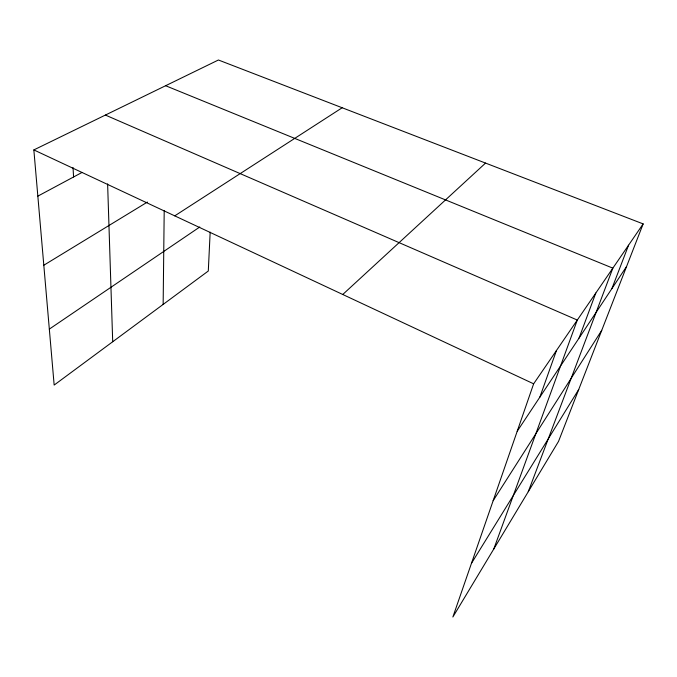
<?xml version="1.0" encoding="UTF-8"?>
<svg xmlns="http://www.w3.org/2000/svg" width="677" height="677" viewBox="0 0 677 677"><rect width="100%" height="100%" fill="white"/><g stroke="black" fill="none" stroke-linecap="round" stroke-linejoin="round"><path stroke-width="1.02" d="M163.149 304.422L164.206 210.665M210.166 232.143L208.296 271.02L54.16 385.061L33.85 149.922L218.417 59.999L643.15 223.901L558.533 441.387L452.871 617.001L533.637 383.817L643.15 223.901M539.848 397.154L556.486 350.449M493.787 548.996L577.303 320.052L105.4 115.065M579.038 338.111L595.811 293.031M528.263 491.697L612.846 268.151L165.611 85.725M611.898 288.605L628.578 245.184M471.454 563.34L578.733 389.47M493.144 500.709L601.751 330.308M517.194 431.274L626.58 266.493M342.757 294.487L485.553 163.081M49.328 329.107L199.766 226.998M174.751 215.861L342.181 107.753M43.81 265.232L147.408 202.059M37.844 196.135L81.892 172.525M33.85 149.922L533.637 383.817M73.031 167.532L73.581 176.976M107.618 183.899L112.704 341.741"/></g></svg>
